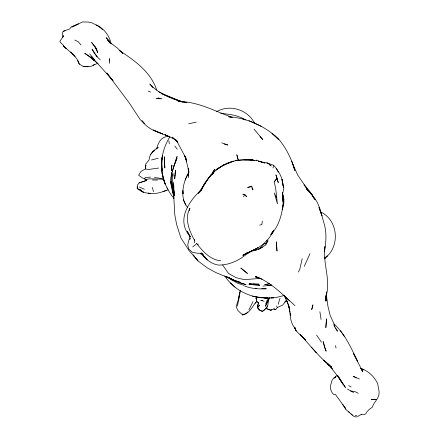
<?xml version="1.0" encoding="UTF-8"?>
<svg xmlns="http://www.w3.org/2000/svg" width="439" height="439" viewBox="0 0 439 439"><rect width="100%" height="100%" fill="white"/><g stroke="black" fill="none" stroke-linecap="round" stroke-linejoin="round"><path stroke-width="0.66" d="M326.182 295.057L326.122 301.083L326.693 291.869L325.425 301.028L326.654 293.373L325.76 297.335C331.357 280.532 322.572 263.641 324.887 246.647M188.644 172.746L188.194 168.422L188.649 175.062L188.726 171.386M188.721 171.303L188.507 177.586M171.259 176.544L171.446 173.142M171.594 170.425L171.896 164.987L171.419 170.617M170.903 176.901C170.069 183.261 172.066 189.516 173.603 195.624M290.409 312.809C289.74 318.785 291.908 324.865 295.771 329.404L294.618 327.329M290.409 313.495L290.25 315.482L289.23 307.734M324.898 246.581L324.481 251.734C326.067 241.884 326.989 231.765 323.664 222.134C320.975 212.833 319.383 202.582 312.178 195.492L315.175 199.827M256.886 296.929L256.601 300.122L255.942 297.757L256.804 301.45L258.434 302.839L258.527 302.339L257.375 307.437L259.037 310.027L262.335 311.322L264.064 310.4L267.686 305.983L268.531 300.051L269.903 297.856M262.27 221.075L261.902 224.527L259.674 225.108M240.424 290.344L239.732 292.281L239.03 298.531L237.29 306.126M282.496 194.784L283.813 199.152C282.403 211.565 280.153 225.042 271.022 234.217L273.744 230.14C269.31 240.21 260.678 247.591 250.493 251.47L256.93 248.359L242.926 255.273L247.87 252.524M282.623 185.296C283.056 177.833 278.386 170.782 273.645 165.278L266.95 162.929L262.972 162.282M188.699 172.714L188.863 171.572M146 165.124L145.353 168.966L140.957 171.446L138.609 175.282L142.434 177.921L146.171 179.441L149.458 178.816L163.324 179.189M182.843 190.252L183.052 193.846C182.355 186.136 185.373 178.563 189.006 171.907M188.754 171.633L188.04 176.006L188.501 174.151M254.955 303.261L256.804 301.45C252.151 306.126 249.928 313.528 242.674 314.982L237.922 310.554L236.138 306.768L238.306 299.639L239.732 292.281M137.555 186.811L137.188 188.529C145.254 195.136 157.167 194.839 166.101 190.186M302.18 258.653L299.766 269.409L298.383 272.037M273.009 168.049L273.645 165.278M265.535 308.809L262.335 311.322L260.327 310.422L257.375 307.437L258.28 303.492M189.297 210.764L189.906 208.168C184.221 218.924 189.308 230.777 194.609 240.556M280.033 298.246L278.172 304.32M282.475 194.51L282.979 201.907L282.524 194.087L283.803 188.775L282.036 179.315L282.634 184.407M238.306 299.639L239.469 295.074M239.798 293.768L240.298 291.809M194.367 242.8L194.823 241.187M282.403 206.972L283.15 204.349L283.122 202.423M171.303 174.53L177.06 156.58L171.303 174.53L171.874 186.476L173.136 192.43L171.528 181.439L173.784 198.45M168.291 136.474C161.009 136.397 157.969 143.207 156.575 149.156L158.216 147.213C153.71 150.275 149.331 154.193 149.057 160.005L145.753 164.01L145.353 168.966L148.728 169.438L158.792 168.044M282.096 209.425C284.412 204.579 284.445 199.076 282.529 194.098M211.993 174.223L212.91 171.759L214.759 169.454L213.447 171.451M265.655 303.942L267.219 300.15L269.815 297.713M173.899 165.887L177.136 158.292M98.583 26.247L91.877 22.79L88.458 22.049L82.477 21.95L71.974 27.004L78.307 23.936L71.447 26.85L69.691 28.941L63.183 31.295L62.47 32.947L62.782 37.194L63.781 35.685L59.858 41.315L60.522 42.501L63.375 45.321M187.782 174.091L185.159 180.089M304.265 266.248L309.983 253.709M268.13 300.1L265.397 306.252L268.531 300.051M243.64 196.82L244.764 194.367L242.833 194.219L243.875 194.845M248.875 309.901L252.957 301.714M161.766 158.259L162.644 156.536M170.019 136.513C163.791 146.511 160.378 158.457 162.156 170.25L161.64 161.025L162.485 155.274L161.728 163.599L161.64 161.025C160.625 174.502 165.185 187.919 173.833 198.23M366.609 412.375L365.83 413.79L364.2 414.482L361.16 414.257M286.574 300.271L282.579 305.121L277.3 307.525L275.626 309.797L274.161 308.82L270.611 310.389L266.237 308.524L267.686 305.983M274.188 181.872L277.064 178.19L275.901 174.892L278.244 182.646L277.064 178.19L274.188 181.872L275.67 188.452L277.415 203.778L274.342 193.006L276.586 197.824M266.144 244.057L267.274 242.449M257.693 307.783L259.685 305.127L257.375 307.437M256.195 160.877L256.733 160.197L260.398 161.7M139.19 182.86L145.539 180.802L146.171 179.441L146.374 180.462L139.19 182.86L137.363 185.154L137.188 188.529L140.079 189.643M264.338 243.458L265.397 244.024L267.872 241.093L267.85 240.073M150.648 154.298L152.843 151.664L154.972 150.231M214.002 171.44L206.659 180.791L201.007 190.636C206.945 176.483 218.655 165.037 233.652 161.146L222.677 165.629C232.505 160.164 243.458 158.484 254.56 160.378L249.571 159.823L235.074 160.476M271.022 234.217L273.179 231.699L270.841 234.607M251.668 186.163L251.234 186.668L247.612 187.475L251.668 186.163L252.99 189.911L251.821 187.749M334.084 378.303L336.411 375.63M200.903 190.85L198.247 193.747L205.556 182.295L204.08 184.753L210.918 175.101L214.676 171.402M366.867 411.903L368.99 409.614L372.332 407.178C373.693 402.541 377.869 399.506 378.917 394.754C379.691 390.984 378.034 387.417 377.721 383.697C374.286 376.607 368.425 370.911 360.913 368.376M190.488 238.152L188.968 239.76L187.958 243.716L187.804 245.187L188.732 248.962L192.364 252.326L198.038 253.325L201.353 253.105M284.719 302.109L286.513 300.249M245.983 313.693L247.684 311.97M216.087 170.014L224.011 164.844L217.228 169.026L219.763 167.424M201.863 189.176C188.726 201.194 175.732 220.29 190.158 236.511L190.833 237.076M324.443 258.472C340.417 247.283 338.557 220.06 320.497 211.911M324.761 258.061L327.258 255.937L324.69 258.395M192.743 246.937L195.887 244.32M334.584 377.891L336.071 376.651L333.887 377.754L332.038 380.415L330.704 384.915L330.38 388.564L332.093 392.746L333.486 394.348L335.456 394.387C338.743 399.287 342.601 403.973 345.795 409.066L344.16 406.157M324.712 258.324L325.733 257.539L324.679 258.335M271.653 309.632L270.611 310.389L270.852 310.005L266.237 308.524M246.948 253.852C239.085 260.568 228.9 265.205 218.452 265.085C211.291 263.905 205.106 259.24 201.528 252.985M255.569 250.252L258.659 249.39L266.111 244.775M152.415 151.993L154.495 150.577M251.629 250.878L246.839 253.923L251.783 251.015M219.116 167.808L221.925 166.118M361.571 414.268L357.845 416.408L355.206 415.195M93.068 65.257L94.736 64.324M215.818 169.964L217.003 169.322L216.207 169.108M244.874 254.236L247.794 252.661M242.926 255.273L247.728 252.688M216.614 111.671C230.08 103.834 248.139 109.827 254.861 123.754M246.74 253.089L247.865 252.551M248.99 252.008L250.68 251.201L254.395 250.62L256.87 249.599M246.065 313.364L242.674 314.982L242.273 313.825M96.909 63.644L91.071 66.316L88.129 66.755L83.207 66.421L79.41 64.149L78.619 63.172L77.681 60.631M286.036 301.758L287.122 301.28M260.585 248.068L262.445 247.305M146.374 180.462L145.539 180.802L144.777 178.316M162.984 191.722L168.181 189.829M283.945 295.447C262.703 302.608 237.076 295.129 224.724 275.906M63.183 31.295L65.043 30.746M196.255 122.086L188.633 123.825M151.51 159.972L158.27 158.249M251.02 160.361L252.886 159.999L253.978 160.46M269.392 283.77L264.684 284.642L269.414 283.819M267.417 285.553L271.384 285.032M262.939 286.135L271.412 285.026M254.834 160.438L256.733 160.197M145.013 177.548L150.517 177.098M259.575 278.452L244.397 279.654L236.001 277.673L228.472 273.404L222.617 264.92M267.828 297.861L264.519 297.922L268.492 297.856M152.399 179.979L157.541 180.094M261.748 288.637L266.292 288.774C259.054 289.158 251.558 288.719 244.753 286.085M244.457 159.895L254.56 160.378M262.665 300.495L260.755 300.424L264.19 301.264M251.07 283.698L249.1 283.583L255.114 284.252L258.944 284.165L253.034 283.813M83.207 66.421L88.129 66.755M250.828 159.845L252.886 159.999L252.93 160.685M182.92 101.93L178.042 101.513C197.473 101.321 214.594 111.089 232.352 117.422M220.795 260.739C210.226 260.053 202.747 251.113 196.507 243.431L198.412 244.984M154.407 177.608L158.183 177.96L163.303 179.101M257.589 296.994L258.9 297.137M261.512 297.417L263.477 297.626L262.127 297.444M255.394 288.198L256.639 288.335M256.722 296.731L252.672 296.193L256.974 296.896M220.707 113.388C229.246 114.189 238.179 115.15 245.527 119.984M184.918 102.254L186.251 102.474M256.864 277.514L255.717 277.316L262.116 279.193L255.103 276.312C271.126 281.948 282.535 294.745 294.975 305.604M186.921 102.55L178.958 101.124L182.915 101.985M347.408 388.965L350.536 390.891L355.332 391.78L358.29 393.289M356.457 417.05L354.07 416.496L350.953 413.906M231.155 117.378L228.703 116.758C247.228 117.954 265.101 126.158 278.524 138.933C286.255 148.146 291.644 159.066 294.86 170.623L291.737 161.124M151.921 86.505L149.814 83.981C159.039 94.231 172.148 99.11 185.176 102.468M148.168 192.962L150.61 193.621M224.274 144.019L227.814 145.013L221.755 142.862M261.693 162.079L264.931 163.023L258.456 161.135L262.308 162.172L260.129 161.519M158.715 91.724L166.052 95.263L181.592 101.65L172.725 98.539M240.764 282.914L246.032 284.648L238.382 282.442L225.728 276.268M243.914 285.372L237.718 283.265L232.204 280.312L227.962 277.218M161.195 93.578L181.016 101.623L178.898 100.772M96.174 24.963C103.648 28.112 109.454 35.51 111.018 43.51M148.184 91.054L150.582 92.102M230.952 279.006L235.447 280.998M359.404 379.022L353.148 376.239L356.177 377.941M248.935 120.654L261.584 126.509M360.408 368.337L363.794 369.912M139.514 187.052L144.343 189.302M74.756 40.075L78.202 41.689L81.017 45.025M86.653 54.354L84.683 53.404L93.858 59.32L113.075 80.754L106.82 73.017L129.291 102.956L140.271 119.688L144.81 123.847L142.017 120.774C146.824 128.078 154.791 131.305 162.721 133.966L153.156 130.054L168.796 136.529L165.02 134.663L175.287 139.624M273.821 308.815L275.626 309.797M350.536 390.891L353.582 392.548M228.033 277.174L232.138 279.533L240.632 282.491L232.138 279.533L226.145 276.713L233.35 279.742L215.845 272.564L207.378 267.955L203.301 264.936L197.973 260.887L189.066 250.592L180.868 237.845L176.648 224.592L174.804 214.973L173.959 199.855L173.849 185.862M348.725 385.629L351.14 387.066M242.794 118.854L243.947 119.573M245.439 195.783L246.866 196.749L244.764 194.367M79.41 64.149C76.715 55.797 69.121 51.604 63.337 45.755L66.404 48.707L63.397 45.875M200.244 253.517L205.051 256.914M265.397 244.024L264.662 243.497L258.659 249.39L257.545 247.206M268.004 163.692L266.95 162.929L268.289 163.303L271.176 165.997L269.063 164.46M204.558 256.519L203.515 255.756L207.192 259.822L205.013 257.194M108.768 41.475L117.35 48.038L122.871 53.47M87.114 54.793L98.106 63.825M342.661 404.314L346.135 409.746L352.418 415.135M177.619 142.143L172.137 137.105L177.718 142.017M201.303 253.193L203.345 254.938L201.984 253.473M122.7 53.295L119.66 50.65C134.625 60.609 150.89 71.952 156.613 89.94M90.922 56.505L94.829 60.011L89.638 53.81M309.391 191.854L306.57 189.236L311.273 193.599L312.058 195.306M174.843 139.382L177.674 142.027M334.041 323.949C345.142 334.024 351.162 348.215 357.664 361.407L353.609 353.68L362.806 371.871L362.027 370.856M230.491 282.842L234.991 287.101M97.184 56.872L92.086 49.135L94.237 53.141L97.184 56.872L100.213 59.77M259.943 136.738L262.835 139.514L254.011 129.104M70.663 51.917L75.064 56.439M285.915 297.198L289.57 300.858M91.356 57.953L94.039 60.653M337.783 375.822L345.427 387.516C340.104 379.274 334.255 371.383 327.79 363.926L329.124 365.27L323.746 360.194L331.78 367.207C319.762 357.812 310.346 345.773 300.26 334.507M111.522 43.944L107.297 39.664L109.953 42.512M327.79 363.926L332.724 368.919M109.278 40.986L106.161 37.677L109.509 41.656L109.278 40.986L109.684 42.923M300.32 334.518L305.539 340.121L296.116 330.891L294.613 327.17M361.308 369.726L362.565 371.092M311.657 347.469L316.354 352.616L314.955 351.085M72.567 53.607L73.593 54.782M102.512 29.764L99.428 26.614L100.037 27.514M94.775 46.43L91.597 42.457L96.651 49.086L97.798 52.784L94.775 46.43L96.651 49.086M193.308 255.026L194.581 256.623M195.426 257.688L197.973 260.887L193.237 255.043M348.703 411.804L349.477 412.786M174.804 146.033L177.296 149.233M285.361 296.753L287.15 299.102L284.768 295.897M257.693 301.867L258.434 302.839M311.273 193.599L308.957 190.356L304.04 184.879L306.971 188.6L297.609 174.887L292.374 163.056M335.605 328.498L337.52 331.231L334.046 325.189L334.578 327.093L333.821 323.378L330.183 315.57L327.938 306.312L326.358 294.909M152.893 87.317L152.119 86.209L152.805 87.257M177.746 142.093L176.286 139.997L186.087 158.556L184.517 155.461L186.734 161.338L185.571 158.002L188.221 168.68M340.455 330.754L344.313 336.301M182.931 191.722C182.394 197.358 183.886 202.917 187.458 207.329M316.612 335.105L321.491 342.239M337.52 375.312L338.601 376.909M339.32 377.979L340.038 379.044M284.242 295.463L286.069 298.268L285.114 296.528M341.91 382.484L339.034 377.924L342.991 384.388M315.246 199.772L312.091 194.729L309.841 192.128L311.235 194.4M266.577 240.616L267.241 241.741M190.158 236.511L187.294 231.391L189.269 235.375L189.977 239.31M283.874 295.03L287.545 302.614L289.493 308.397L288.363 304.606L289.905 311.866L289.252 307.799M313.852 198.291L312.091 194.729L312.573 195.97M276.548 168.642L278.277 172.165M183.348 199.789L185.916 205.112M166.941 187.81L167.248 188.452M276.565 305.95L277.3 307.525M294.547 327.478L296.116 330.891L294.662 327.176M282.491 192.781L282.957 197.27L283.813 199.152M286.733 300.21L289.493 308.397M335.369 345.685L336.093 348.006M152.251 187.404L153.562 191.651M171.429 184.331L170.519 181.192L171.44 184.742M238.152 159.944L236.835 154.758L238.218 159.983M168.79 140.771L169.366 143.756M174.354 195.723L172.472 179.77L172.911 173.465L172.982 176.121M319.888 311.767L321.096 319.504M282.875 183.387L283.413 187.266M282.518 192.792L283.051 197.292M174.118 195.399L173.147 182.108M161.782 167.188L161.722 161.557L161.623 167.352L161.492 164.587C161.557 171.248 162.441 178.004 165.168 184.133L162.134 173.262L162.803 176.28L162.441 173.032M161.931 168.488L162.221 171.084M109.651 61.109L109.393 58.645L109.536 63.37M173.844 190.537L174.206 195.41M282.623 192.414L282.957 197.27M194.444 239.524L194.461 240.726M326.473 318.988L325.864 327.543L326.473 318.988M174.958 175.556L174.706 178.871L175.485 170.217L174.958 175.556M312.903 304.973L311.739 309.506L312.903 304.973M213.7 173.092L210.918 175.101L213.7 173.092M158.644 98.056L155.955 98.627L161.925 98.819L158.644 98.056M376.08 399.38L371.224 399.561L376.08 399.38M273.782 297.757L271.137 297.812L273.782 297.757M267.422 297.823L259.526 297.593L267.422 297.823M259.729 285.174L249.094 284.45L259.729 285.174M143.751 192.463L142.708 192.035L139.558 189.357L143.751 192.463M247.36 273.404L240.929 268.081L247.36 273.404M274.88 135.92L271.988 133.297L278.727 139.695L274.88 135.92M326.095 351.09L324.679 347.776L323.12 341.553L326.095 351.09M321.096 213.261L318.955 207.422L321.952 215.845L321.096 213.261M276.982 250.91L276.367 242.004L276.982 250.91M164.834 167.901L164.29 156.877L164.834 167.901"/></g></svg>
